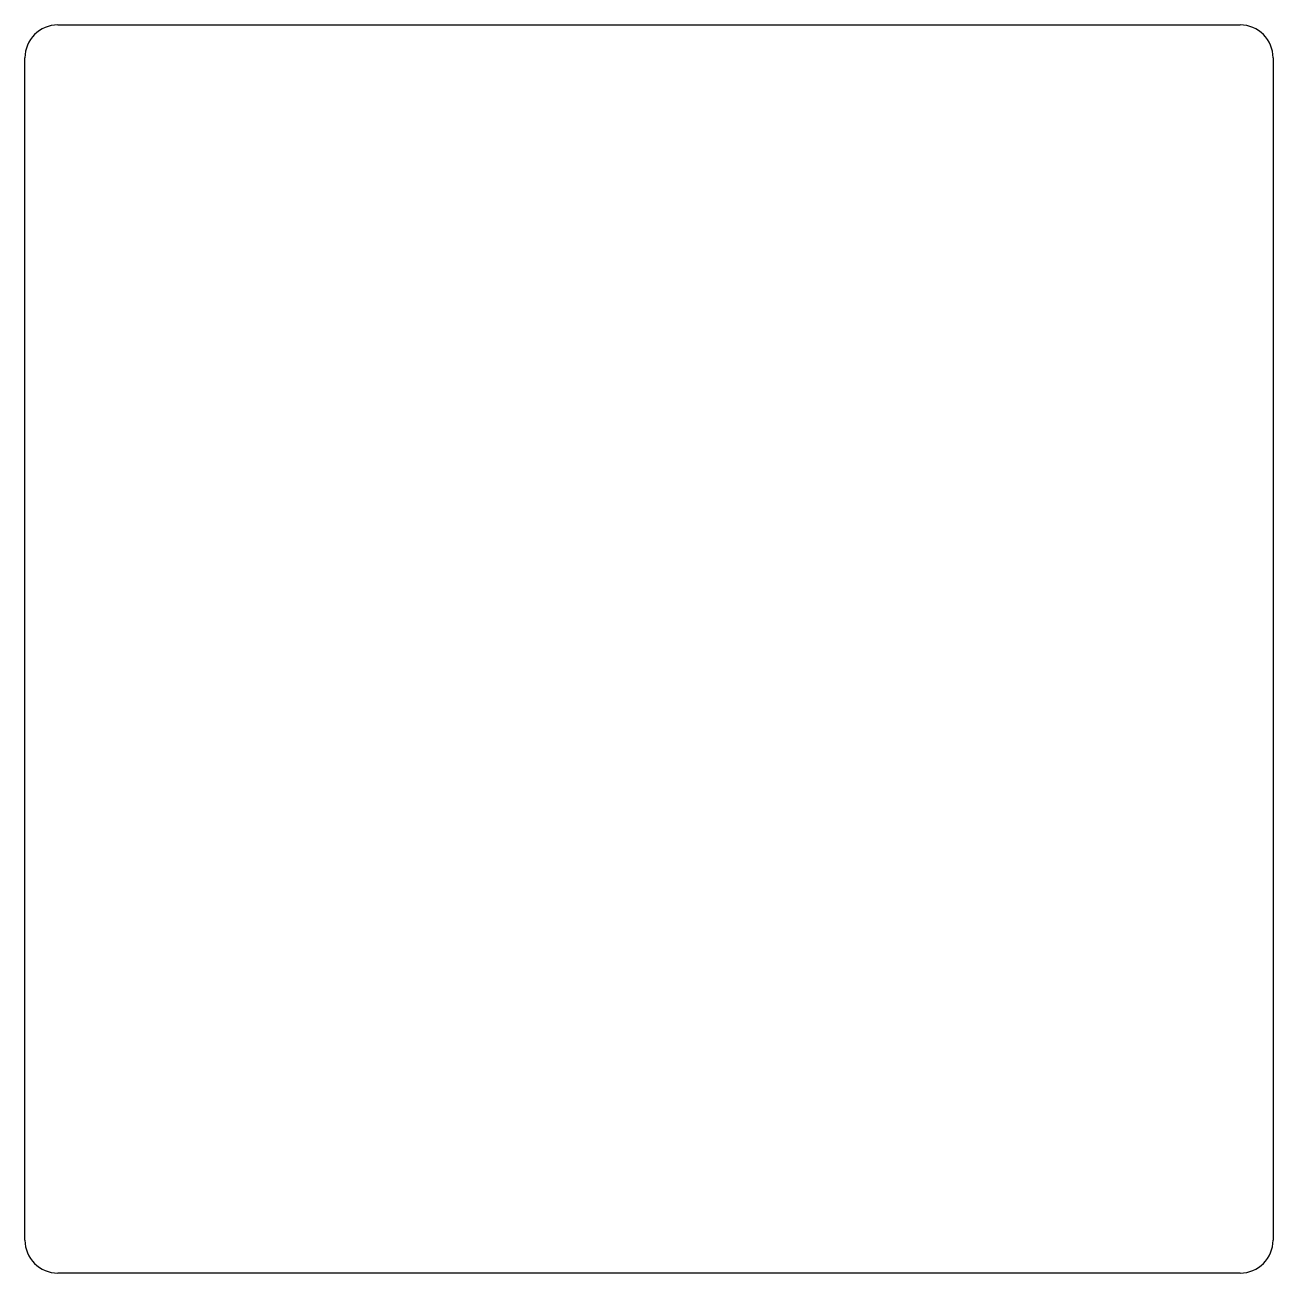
# Model space of a CAD drawing. Header units: millimetres. Extents: x -19 to 19, y -19 to 19.
import ezdxf

# ---------------------------------------------------------------- set-up
doc = ezdxf.new("R2010")
doc.units = ezdxf.units.MM
doc.layers.add('Body', color=7, linetype='CONTINUOUS')

msp = doc.modelspace()

# ---------------------------------------------------------------- linework, layer by layer
at = {"layer": 'Body'}
for p, q in [((-18, 19), (18, 19)), ((-18, 19), (-18, 19, 1)), ((-18, 19, 1), (18, 19, 1)), ((-18, 19), (18, 19)), ((-18, 19), (-18, 19, 1)), ((-18, 19, 1), (18, 19, 1)), ((18, 19), (18, 19, 1)), ((18, 19), (18, 19, 1)), ((-19, -18), (-19, 18)), ((-19, 18), (-19, 18, 1)), ((-19, -18, 1), (-19, 18, 1)), ((-19, -18), (-19, 18)), ((-19, 18), (-19, 18, 1)), ((-19, -18, 1), (-19, 18, 1)), ((19, 18), (19, -18)), ((19, 18), (19, 18, 1)), ((19, 18, 1), (19, -18, 1)), ((19, 18), (19, -18)), ((19, 18), (19, 18, 1)), ((19, 18, 1), (19, -18, 1)), ((-19, -18), (-19, -18, 1)), ((-19, -18), (-19, -18, 1)), ((19, -18), (19, -18, 1)), ((19, -18), (19, -18, 1)), ((18, -19), (-18, -19)), ((18, -19, 1), (-18, -19, 1)), ((-18, -19), (-18, -19, 1)), ((18, -19), (-18, -19)), ((-18, -19), (-18, -19, 1)), ((18, -19, 1), (-18, -19, 1)), ((18, -19), (18, -19, 1)), ((18, -19), (18, -19, 1))]:
    msp.add_line(p, q, dxfattribs=at)
for centre, start, end in [((-18, 18), 90, 180), ((-18, 18), 90, 180), ((-18, 18, 1), 90, 180), ((-18, 18, 1), 90, 180), ((18, 18), 0, 90), ((18, 18), 0, 90), ((18, 18, 1), 0, 90), ((18, 18, 1), 0, 90), ((-18, -18), 180, -90), ((-18, -18, 1), 180, -90), ((-18, -18), 180, -90), ((-18, -18, 1), 180, -90), ((18, -18), -90, 0), ((18, -18, 1), -90, 0), ((18, -18), -90, 0), ((18, -18, 1), -90, 0)]:
    msp.add_arc(centre, 1, start, end, dxfattribs=at)

doc.saveas('drawing.dxf')
